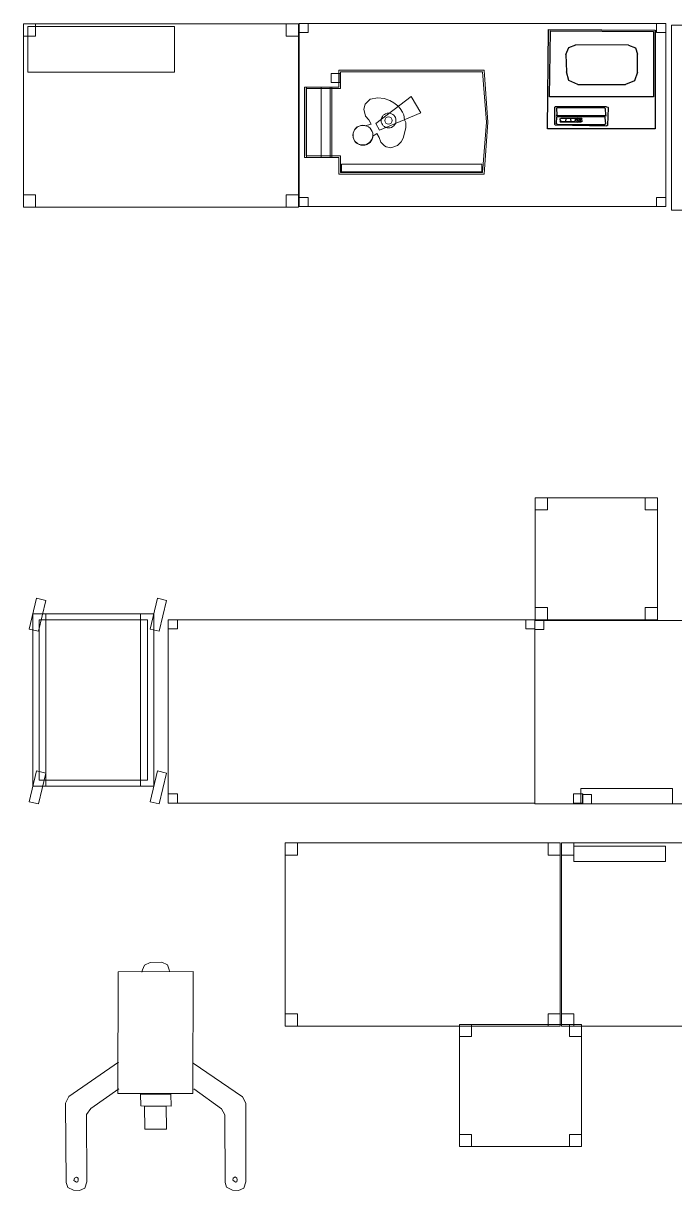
# Model space of a CAD drawing. Header units: millimetres. Extents: x -217779 to 263180, y 55413 to 130161.
# Drawn here: x -217754 to -215623, y 114526 to 118348 of the extents above; entities that cross this region are included whole.
import ezdxf

# ---------------------------------------------------------------- set-up
doc = ezdxf.new("R2010")
doc.units = ezdxf.units.MM
doc.layers.add('ТХ_пищеблок', color=30, linetype='Continuous', lineweight=20)
doc.layers.add('ТХ_привязка ТХ', color=7, linetype='Continuous', true_color=0x163d5c)

# ---------------------------------------------------------------- blocks, each defined once
blk = doc.blocks.new('A$C19c1ccfc')
at = {"layer": 'ТХ_пищеблок'}
for p, q in [((-11770.5, -12604.3), (-11770.5, -12004.3)), ((-11770.5, -12004.3), (-10870.5, -12004.3)), ((-11770.5, -12044.3), (-11770.5, -12004.3)), ((-11770.5, -12004.3), (-11730.5, -12004.3)), ((-11755.6, -12012.6, 0), (-11755.6, -12162.6, 0)), ((-11275.6, -12012.6, 0), (-11755.6, -12012.6, 0)), ((-11730.5, -12004.3), (-11730.5, -12044.3)), ((-11275.6, -12162.6, 0), (-11275.6, -12012.6, 0)), ((-10910.5, -12004.3), (-10910.6, -12044.3)), ((-10870.5, -12004.3), (-10910.5, -12004.3)), ((-10870.6, -12044.3), (-10870.5, -12004.3)), ((-10870.5, -12004.3), (-10870.5, -12604.3)), ((-11730.5, -12044.3), (-11770.5, -12044.3)), ((-10910.6, -12044.3), (-10870.6, -12044.3)), ((-11755.6, -12162.6, 0), (-11275.6, -12162.6, 0)), ((-11770.5, -12604.3), (-11770.6, -12564.3)), ((-11770.6, -12564.3), (-11730.6, -12564.3)), ((-11730.6, -12564.3), (-11730.5, -12604.3)), ((-10870.5, -12564.3), (-10910.5, -12564.3)), ((-10910.5, -12564.3), (-10910.5, -12604.3)), ((-10870.5, -12604.3), (-10870.5, -12564.3)), ((-10870.5, -12604.3), (-11770.5, -12604.3)), ((-11730.5, -12604.3), (-11770.5, -12604.3)), ((-10910.5, -12604.3), (-10870.5, -12604.3)), ((-10913.4, -15285.5, 82.8), (-10913.4, -14685.5, 82.8)), ((-10913.4, -14685.5, 82.8), (-10013.4, -14685.5, 82.8)), ((-10913.3, -14725.5, 82.8), (-10913.4, -14685.5, 82.8)), ((-10913.4, -14685.5, 82.8), (-10873.4, -14685.5, 82.8)), ((-10873.4, -14685.5, 82.8), (-10873.3, -14725.5, 82.8)), ((-10013.4, -14685.5, 82.8), (-10053.4, -14685.5, 82.8)), ((-10053.4, -14685.5, 82.8), (-10053.4, -14725.5, 82.8)), ((-10013.4, -14685.5, 82.8), (-10013.4, -15285.5, 82.8)), ((-10013.4, -14725.5, 82.8), (-10013.4, -14685.5, 82.8)), ((-10009.4, -15285.5, 82.8), (-10009.4, -14685.5, 82.8)), ((-10009.4, -14685.5, 82.8), (-9109.4, -14685.5, 82.8)), ((-10009.3, -14725.5, 82.8), (-10009.4, -14685.5, 82.8)), ((-10009.4, -14685.5, 82.8), (-9969.4, -14685.5, 82.8)), ((-9969.4, -14685.5, 82.8), (-9969.3, -14725.5, 82.8)), ((-10873.3, -14725.5, 82.8), (-10913.3, -14725.5, 82.8)), ((-10053.4, -14725.5, 82.8), (-10013.4, -14725.5, 82.8)), ((-9969.3, -14725.5, 82.8), (-10009.3, -14725.5, 82.8)), ((-11374, -15085.8, 0), (-11381.1, -15101.5, 0)), ((-11355.9, -15077.8, 0), (-11374, -15085.8, 0)), ((-11317.3, -15076.2, 0), (-11355.9, -15077.8, 0)), ((-11298.8, -15085.2, 0), (-11317.3, -15076.2, 0)), ((-11293.6, -15101.3, 0), (-11298.8, -15085.2, 0)), ((-11460.3, -15107.6, 0), (-11460.9, -15506.4, 0)), ((-11214.8, -15107.4, 0), (-11460.3, -15107.6, 0)), ((-11382.3, -15109, 0), (-11381.1, -15101.5, 0)), ((-11292.8, -15106.1, 0), (-11293.6, -15101.3, 0)), ((-11215.4, -15506.2, 0), (-11214.8, -15107.4, 0)), ((-10913.4, -15285.5, 82.8), (-10913.4, -15245.5, 82.8)), ((-10913.4, -15245.5, 82.8), (-10873.4, -15245.5, 82.8)), ((-10873.4, -15245.5, 82.8), (-10873.4, -15285.5, 82.8)), ((-10053.3, -15245.5, 82.8), (-10053.4, -15285.5, 82.8)), ((-10013.3, -15245.5, 82.8), (-10053.3, -15245.5, 82.8)), ((-10013.4, -15285.5, 82.8), (-10013.3, -15245.5, 82.8)), ((-10009.4, -15285.5, 82.8), (-10009.4, -15245.5, 82.8)), ((-10009.4, -15245.5, 82.8), (-9969.4, -15245.5, 82.8)), ((-9969.4, -15245.5, 82.8), (-9969.4, -15285.5, 82.8)), ((-10013.4, -15285.5, 82.8), (-10913.4, -15285.5, 82.8)), ((-10873.4, -15285.5, 82.8), (-10913.4, -15285.5, 82.8)), ((-10053.4, -15285.5, 82.8), (-10013.4, -15285.5, 82.8)), ((-9109.4, -15285.5, 82.8), (-10009.4, -15285.5, 82.8)), ((-9969.4, -15285.5, 82.8), (-10009.4, -15285.5, 82.8)), ((-11622.1, -15516.6, 0), (-11458.8, -15404, 0)), ((-11053.1, -15517.7, 0), (-11215.3, -15406.5, 0)), ((-11549.9, -15555.5, 0), (-11458.6, -15491.4, 0)), ((-11460.9, -15506.4, 0), (-11215.4, -15506.2, 0)), ((-11287.9, -15508.8, 0), (-11387.6, -15508.6, 0)), ((-11387.6, -15508.6, 0), (-11386, -15547.2, 0)), ((-11286.3, -15547.4, 0), (-11287.9, -15508.8, 0)), ((-11121.9, -15556.1, 0), (-11213.1, -15491.3, 0)), ((-11622.1, -15516.6, 0), (-11633.1, -15537.9, 0)), ((-11630.5, -15797.6, 0), (-11633.1, -15537.9, 0)), ((-11386, -15547.2, 0), (-11286.3, -15547.4, 0)), ((-11303.2, -15547.8, 0), (-11373.8, -15547.6, 0)), ((-11373.8, -15547.6, 0), (-11373.2, -15622.9, 0)), ((-11302.6, -15623.1, 0), (-11303.2, -15547.8, 0)), ((-11042.4, -15537.8, 0), (-11053.1, -15517.7, 0)), ((-11042.6, -15795.5, 0), (-11042.4, -15537.8, 0)), ((-11549.9, -15555.5, 0), (-11563.6, -15574.8, 0)), ((-11562.7, -15795.9, 0), (-11563.6, -15574.8, 0)), ((-11111.2, -15576.1, 0), (-11121.9, -15556.1, 0)), ((-11110.3, -15797.2, 0), (-11111.2, -15576.1, 0)), ((-11373.2, -15622.9, 0), (-11302.6, -15623.1, 0)), ((-11597, -15779.8, 0), (-11603.7, -15783.4, 0)), ((-11591.5, -15783.7, 0), (-11597, -15779.8, 0)), ((-11076.9, -15779.4, 0), (-11083.6, -15783, 0)), ((-11071.4, -15783.3, 0), (-11076.9, -15779.4, 0)), ((-11630.5, -15797.6, 0), (-11625.3, -15813.8, 0)), ((-11625.3, -15813.8, 0), (-11606.8, -15822.8, 0)), ((-11603.7, -15783.4, 0), (-11604.9, -15790.9, 0)), ((-11604.9, -15790.9, 0), (-11602.1, -15792.8, 0)), ((-11602.1, -15792.8, 0), (-11596.6, -15796.8, 0)), ((-11596.6, -15796.8, 0), (-11591.9, -15796, 0)), ((-11591.9, -15796, 0), (-11590.7, -15788.5, 0)), ((-11590.7, -15788.5, 0), (-11591.5, -15783.7, 0)), ((-11587.1, -15824.3, 0), (-11569, -15816.4, 0)), ((-11569, -15816.4, 0), (-11562.7, -15795.9, 0)), ((-11110.3, -15797.2, 0), (-11105.2, -15813.3, 0)), ((-11105.2, -15813.3, 0), (-11086.6, -15822.4, 0)), ((-11083.6, -15783, 0), (-11084.7, -15790.4, 0)), ((-11084.7, -15790.4, 0), (-11082, -15792.4, 0)), ((-11082, -15792.4, 0), (-11076.4, -15796.3, 0)), ((-11076.4, -15796.3, 0), (-11071.7, -15795.5, 0)), ((-11071.7, -15795.5, 0), (-11070.6, -15788, 0)), ((-11070.6, -15788, 0), (-11071.4, -15783.3, 0)), ((-11066.9, -15823.9, 0), (-11048.8, -15816, 0)), ((-11048.8, -15816, 0), (-11042.6, -15795.5, 0)), ((-11606.8, -15822.8, 0), (-11587.1, -15824.3, 0)), ((-11086.6, -15822.4, 0), (-11066.9, -15823.9, 0))]:
    blk.add_line(p, q, dxfattribs=at)
blk = doc.blocks.new('A$C6fdb3df6')
at = {"layer": 'ТХ_пищеблок', "lineweight": -2}
for points in [[(-15452.4, 17201.5), (-15804.9, 17201.8), (-15802.1, 17526.7), (-15452.4, 17524.5), (-15452.4, 17201.5), (-15452.4, 17201.5)], [(-15458.6, 17306.2), (-15798.8, 17306.7), (-15795.3, 17523.1), (-15458, 17520.5), (-15458.6, 17306.2), (-15458.6, 17306.2)], [(-15744.9, 17445.2), (-15735.9, 17468.2), (-15712.3, 17476.4)], [(-15539.8, 17475.7), (-15712.3, 17476.4)], [(-15539.8, 17475.7), (-15516.7, 17466.7), (-15510.5, 17445.9)], [(-15744.9, 17445.2), (-15742.6, 17388.1)], [(-15511, 17386.9), (-15510.5, 17445.9)], [(-15705.4, 17347), (-15735.2, 17359.7), (-15742.6, 17388.1)], [(-15511, 17386.9), (-15520.9, 17359), (-15550.1, 17346.9)], [(-15705.4, 17347), (-15550.1, 17346.9)], [(-15782.7, 17271.8), (-15779.9, 17273.8)], [(-15612.2, 17274), (-15779.9, 17273.8)], [(-15612.2, 17274), (-15607.4, 17273.1), (-15605.5, 17270.3)], [(-15782.7, 17271.8), (-15782.4, 17217.5)], [(-15776.2, 17238.6), (-15776.8, 17221.5)], [(-15776.2, 17238.6), (-15773.4, 17240.6)], [(-15776, 17268.2), (-15773.1, 17270.2)], [(-15776, 17268.2), (-15774.5, 17248.2)], [(-15772.6, 17245.4), (-15775.4, 17243.4), (-15774.5, 17248.2)], [(-15618.1, 17240.5), (-15773.4, 17240.6)], [(-15617.8, 17270), (-15773.1, 17270.2)], [(-15772.6, 17245.4), (-15617.3, 17245.3)], [(-15764.7, 17234.2), (-15761.9, 17236.1)], [(-15764.7, 17234.2), (-15761.9, 17236.1)], [(-15695.2, 17236.7), (-15761.9, 17236.1)], [(-15715.2, 17235.3), (-15761.9, 17236.1)], [(-15744.7, 17235.6), (-15746.4, 17226)], [(-15715.2, 17235.3), (-15713.2, 17232.5)], [(-15710.4, 17234.5), (-15707.6, 17236.5)], [(-15698, 17234.8), (-15707.6, 17236.5)], [(-15706.4, 17228.9), (-15705.6, 17233.6), (-15702.8, 17235.6), (-15700.8, 17232.8), (-15698.8, 17230), (-15699.7, 17225.2), (-15701.6, 17228), (-15704.5, 17226), (-15706.4, 17228.9), (-15706.4, 17228.9)], [(-15698, 17234.8), (-15695.2, 17236.7), (-15696, 17232)], [(-15695.2, 17236.7), (-15693.2, 17233.9)], [(-15618.1, 17240.5), (-15616.1, 17237.7)], [(-15617.8, 17270), (-15615.9, 17267.2)], [(-15614.5, 17247.2), (-15615.3, 17242.4), (-15617.3, 17245.3)], [(-15614.7, 17217.7), (-15616.1, 17237.7)], [(-15614.5, 17247.2), (-15615.9, 17267.2)], [(-15608, 17214), (-15605.5, 17270.3)], [(-15780.4, 17214.7), (-15782.4, 17217.5)], [(-15780.4, 17214.7), (-15610.8, 17212.1)], [(-15772.8, 17215.9), (-15774.8, 17218.7), (-15776.8, 17221.5)], [(-15772.8, 17215.9), (-15617.5, 17215.7)], [(-15764.7, 17234.2), (-15763.5, 17226.6)], [(-15764.7, 17234.2), (-15763.5, 17226.6)], [(-15761.6, 17223.7), (-15763.5, 17226.6)], [(-15758.8, 17225.7), (-15763.5, 17226.6)], [(-15761.6, 17223.7), (-15694.9, 17224.4)], [(-15758.8, 17225.7), (-15716.8, 17225.8)], [(-15730.3, 17233.1), (-15729.2, 17225.5)], [(-15714, 17227.7), (-15716.8, 17225.8)], [(-15714, 17227.7), (-15713.2, 17232.5)], [(-15710.4, 17234.5), (-15709.2, 17226.9)], [(-15707.3, 17224.1), (-15709.2, 17226.9)], [(-15707.3, 17224.1), (-15696.9, 17227.2)], [(-15696.9, 17227.2), (-15696, 17232)], [(-15696.9, 17227.2), (-15694.9, 17224.4)], [(-15692.1, 17226.3), (-15694.9, 17224.4)], [(-15692.1, 17226.3), (-15693.2, 17233.9)], [(-15614.7, 17217.7), (-15617.5, 17215.7)], [(-15608, 17214), (-15610.8, 17212.1)]]:
    blk.add_lwpolyline(points, dxfattribs=at)

msp = doc.modelspace()

# ---------------------------------------------------------------- linework, layer by layer
at = {"layer": 'ТХ_пищеблок', "ltscale": 0.1, "elevation": 0}
for points in [[(-215651.9, 117747.9), (-216851.9, 117747.9), (-216851.9, 118347.9), (-215651.9, 118347.9)], [(-216851.9, 118347.9), (-216821.9, 118347.9), (-216821.9, 118317.9), (-216851.9, 118317.9)], [(-215651.9, 118347.9), (-215681.9, 118347.9), (-215681.9, 118317.9), (-215651.9, 118317.9)], [(-216851.9, 117747.9), (-216821.9, 117747.9), (-216821.9, 117777.9), (-216851.9, 117777.9)], [(-215651.9, 117747.9), (-215681.9, 117747.9), (-215681.9, 117777.9), (-215651.9, 117777.9)], [(-216080.3, 115795.4), (-217280.3, 115795.4), (-217280.3, 116395.4), (-216080.3, 116395.4)], [(-217280.3, 116395.4), (-217250.3, 116395.4), (-217250.3, 116365.4), (-217280.3, 116365.4)], [(-216080.3, 116395.4), (-216110.3, 116395.4), (-216110.3, 116365.4), (-216080.3, 116365.4)], [(-214881.1, 115793.1), (-216081.1, 115793.1), (-216081.1, 116393.1), (-214881.1, 116393.1)], [(-216081.1, 116393.1), (-216051.1, 116393.1), (-216051.1, 116363.1), (-216081.1, 116363.1)], [(-217280.3, 115795.4), (-217250.3, 115795.4), (-217250.3, 115825.4), (-217280.3, 115825.4)], [(-215924, 115795.4), (-215954, 115795.4), (-215954, 115825.4), (-215924, 115825.4)], [(-215924.7, 115793.1), (-215894.7, 115793.1), (-215894.7, 115823.1), (-215924.7, 115823.1)]]:
    msp.add_lwpolyline(points, close=True, dxfattribs=at)
at = {"layer": 'ТХ_пищеблок'}
for points in [[(-215633.5, 118341.6), (-215633.5, 117736.6), (-214433.5, 117736.6), (-214433.5, 118341.6)], [(-216251.5, 118189.2), (-216238.9, 118024.2), (-216251.5, 117859.2), (-216716.8, 117859.2), (-216716.8, 117914.2), (-216829.2, 117914.2), (-216829.2, 118134.2), (-216716.8, 118134.2), (-216716.8, 118189.2)], [(-216717.3, 118154.2), (-216747.3, 118154.2), (-216747.3, 118184.2), (-216717.3, 118184.2)], [(-216744.7, 117909.2), (-216750.8, 117909.2), (-216750.8, 118139.2), (-216744.7, 118139.2)], [(-216253.9, 117861.7), (-216713.8, 117861.7), (-216713.8, 117886.7), (-216253.9, 117886.7)], [(-216079.3, 116795), (-216079.3, 116395), (-215679.3, 116395), (-215679.3, 116795)], [(-216079.3, 116795), (-216079.3, 116755), (-216039.3, 116755), (-216039.3, 116795)], [(-215719.3, 116795), (-215719.3, 116754.9), (-215679.3, 116754.9), (-215679.3, 116795)], [(-216079.3, 116435), (-216079.3, 116395), (-216039.3, 116395), (-216039.3, 116435)], [(-215719.3, 116435.1), (-215719.3, 116395), (-215679.3, 116395), (-215679.3, 116435.1)]]:
    msp.add_lwpolyline(points, close=True, dxfattribs=at)
for points in [[(-216246.9, 118194.2), (-216233.9, 118024.2), (-216246.9, 117854.2), (-216721.8, 117854.2), (-216721.8, 117909.2), (-216834.2, 117909.2), (-216834.2, 118139.2), (-216721.8, 118139.2), (-216721.8, 118194.2), (-216246.9, 118194.2)], [(-216502.8, 118005.6), (-216511.4, 117971.7), (-216518.1, 117960.3), (-216530.1, 117947.7), (-216551.7, 117940.7), (-216567.5, 117943.6), (-216573.1, 117946.4), (-216584.5, 117958.4), (-216589.7, 117974.1), (-216598.1, 117987.1), (-216610.8, 117978.3), (-216613.6, 117968), (-216621.4, 117957.3), (-216633.5, 117950.3), (-216651, 117949.7), (-216660.8, 117954), (-216669.8, 117962.6), (-216674.8, 117973.6), (-216674.7, 117989.4), (-216669.5, 118000.4), (-216663.4, 118006.7), (-216656, 118011.1), (-216647.5, 118013.5), (-216635.8, 118012.9), (-216616.6, 118017.7), (-216623.9, 118031.7), (-216635.2, 118043.8), (-216640.2, 118066.9), (-216635.6, 118083.5), (-216619.1, 118099.5), (-216594.8, 118104.2), (-216573.2, 118101.7), (-216554.9, 118095.3), (-216541.7, 118088), (-216528.6, 118077.6), (-216520.9, 118068.9), (-216513.2, 118056.9), (-216508.9, 118048.4), (-216507.2, 118032.5), (-216502.9, 118023.1), (-216502.8, 118005.6)]]:
    msp.add_lwpolyline(points, dxfattribs=at)
for points, elevation in [([(-216780.3, 117909.2), (-216827.6, 117909.2), (-216827.6, 118139.2), (-216780.3, 118139.2)], 0), ([(-217735, 116364.7), (-217705.1, 116357.6), (-217681.1, 116458.4), (-217711, 116465.5)], -1.8), ([(-217340, 116364.7), (-217310.1, 116357.6), (-217286.1, 116458.4), (-217316, 116465.5)], -1.8), ([(-217328, 115850.1), (-217723, 115850.1), (-217723, 116415.1), (-217328, 116415.1)], -1.8), ([(-217680.4, 115850.1), (-217723, 115850.1), (-217723, 116415.1), (-217680.4, 116415.1)], -1.8), ([(-217328, 115850.1), (-217370.6, 115850.1), (-217370.6, 116415.1), (-217328, 116415.1)], -1.8), ([(-217348, 115870.1), (-217703, 115870.1), (-217703, 116395.1), (-217348, 116395.1)], -1.8), ([(-217735, 115799.7), (-217705.1, 115792.6), (-217681.1, 115893.4), (-217711, 115900.5)], -1.8), ([(-217340, 115799.7), (-217310.1, 115792.6), (-217286.1, 115893.4), (-217316, 115900.5)], -1.8), ([(-216327.6, 115070.5), (-216327.6, 114670.5), (-215927.6, 114670.5), (-215927.6, 115070.5)], 0), ([(-216327.6, 115070.5), (-216327.6, 115030.5), (-216287.6, 115030.5), (-216287.6, 115070.5)], 0), ([(-215967.6, 115070.5), (-215967.6, 115030.5), (-215927.6, 115030.5), (-215927.6, 115070.5)], 0), ([(-216327.6, 114710.5), (-216327.6, 114670.5), (-216287.6, 114670.5), (-216287.6, 114710.5)], 0), ([(-215967.6, 114710.6), (-215967.6, 114670.5), (-215927.6, 114670.5), (-215927.6, 114710.6)], 0)]:
    msp.add_lwpolyline(points, close=True, dxfattribs=dict(at, elevation=elevation))
at = {"layer": 'ТХ_пищеблок', "elevation": 0}
msp.add_lwpolyline([(-216588.4, 117998), (-216601.4, 118020.5), (-216484.8, 118108.3), (-216454.1, 118055.1), (-216588.4, 117998)], dxfattribs=at)
at = {"layer": 'ТХ_пищеблок', "lineweight": 0}
for points, elevation in [([(-215930.5, 115793.1), (-215930.5, 115843.1), (-215630.5, 115843.1), (-215630.5, 115793.1)], 0), ([(-215653.3, 115654.2), (-215653.3, 115604.2), (-215953.3, 115604.2), (-215953.3, 115654.2)], 82.8)]:
    msp.add_lwpolyline(points, close=True, dxfattribs=dict(at, elevation=elevation))
at = {"layer": 'ТХ_пищеблок'}
for centre, radius in [((-216559.4, 118029.8, 2.7), 24.3), ((-216643.2, 117981.4, 2.8), 32.8), ((-216559.4, 118029.8, 2.7), 12.1)]:
    msp.add_circle(centre, radius, dxfattribs=at)

# ---------------------------------------------------------------- block references
msp.add_blockref('A$C6fdb3df6', (-200233.9, 100800.7))
at = {"layer": 'ТХ_привязка ТХ', "color": 1, "ltscale": 100}
msp.add_blockref('A$C19c1ccfc', (-205983.9, 130350.7), dxfattribs=at)

doc.saveas('drawing.dxf')
